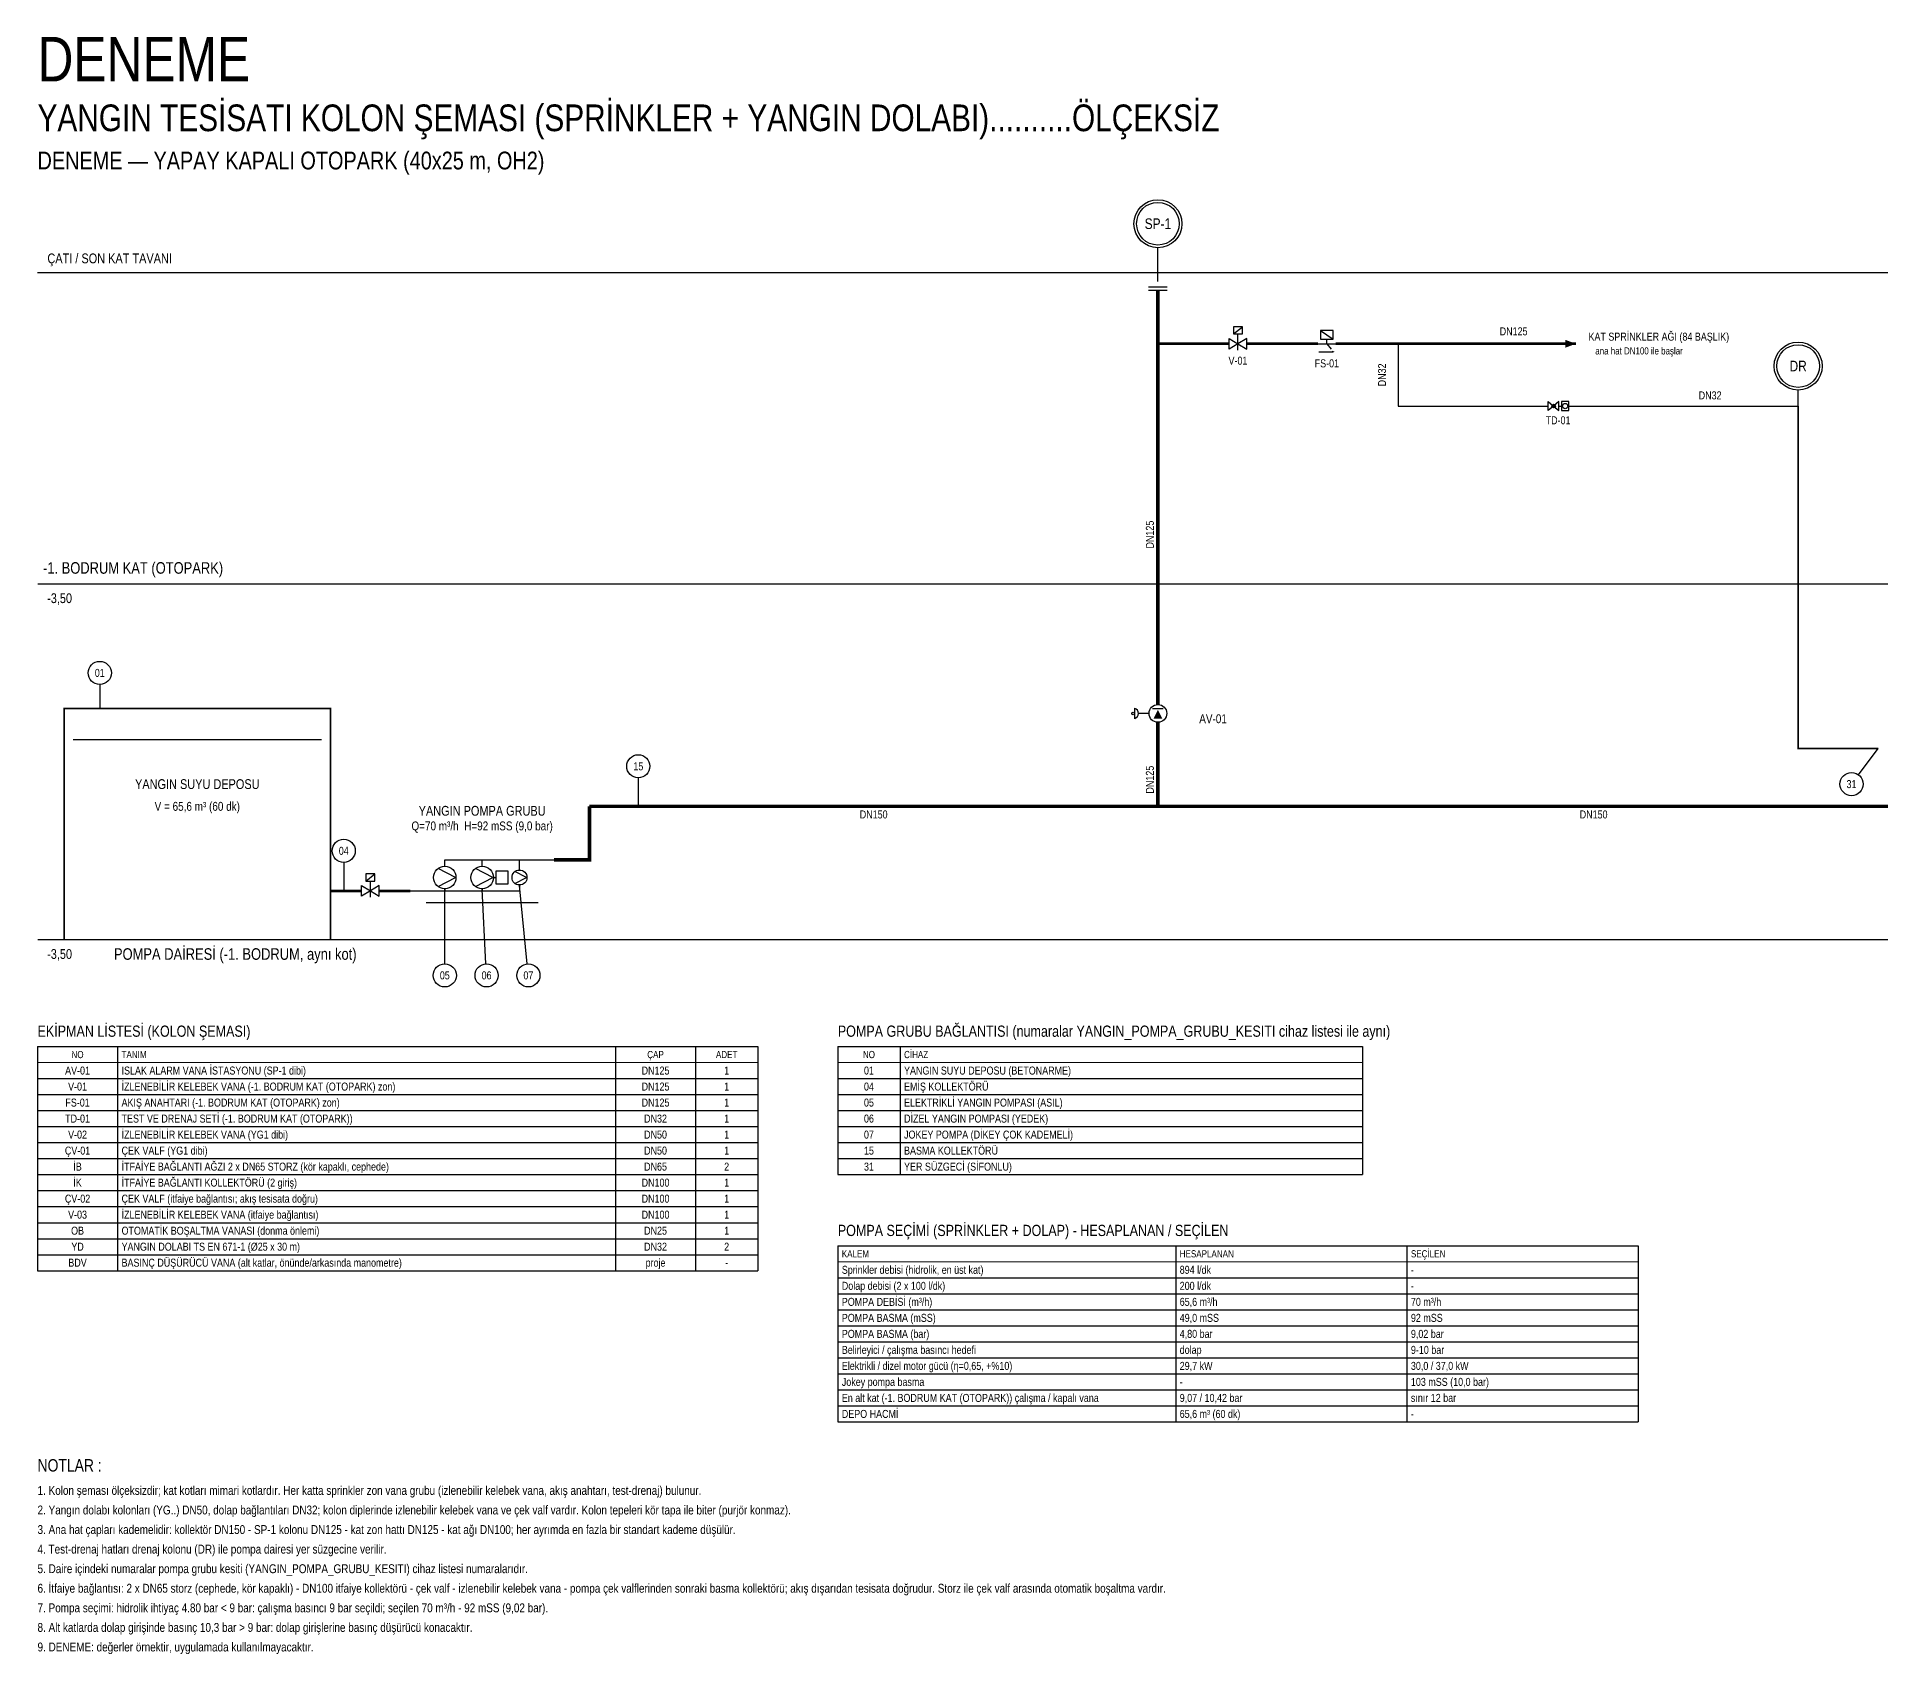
# Model space of a CAD drawing. Header units: centimetres. Extents: x -561 to 3670, y -1553 to 265.
# Drawn here: x -561 to 1512, y -1553 to 265 of the extents above; entities that cross this region are included whole.
import ezdxf
from ezdxf.enums import TextEntityAlignment as Align

# ---------------------------------------------------------------- set-up
doc = ezdxf.new("R2010")
doc.units = ezdxf.units.CM
doc.linetypes.add('DASHED', pattern=[1.524, 1.27, -0.254])
for name, color, linetype in [('ROTAS-YANGIN-ANA-BORU', 1, 'Continuous'), ('ROTAS-YANGIN-BASLIK', 7, 'Continuous'), ('ROTAS-YANGIN-DEPO', 5, 'Continuous'), ('ROTAS-YANGIN-DRENAJ', 8, 'DASHED'), ('ROTAS-YANGIN-NOT', 1, 'Continuous'), ('ROTAS-YANGIN-SEMA-BALON', 6, 'Continuous'), ('ROTAS-YANGIN-SEMA-CAP', 3, 'Continuous'), ('ROTAS-YANGIN-SEMA-KAT', 8, 'Continuous'), ('ROTAS-YANGIN-SEMA-KOT', 7, 'Continuous'), ('ROTAS-YANGIN-SEMA-NO', 1, 'Continuous'), ('ROTAS-YANGIN-SEMA-YAZI', 7, 'Continuous'), ('ROTAS-YANGIN-SEMBOL', 1, 'Continuous'), ('ROTAS-YANGIN-SPR-BORU', 140, 'Continuous'), ('ROTAS-YANGIN-TABLO', 7, 'Continuous')]:
    doc.layers.add(name, color=color, linetype=linetype)
doc.styles.add('ROTAS', font='arial.ttf')

# ---------------------------------------------------------------- blocks, each defined once
blk = doc.blocks.new('ROTAS-SMB-YANGIN-POMPA-SETI')
for p, q in [((-30, 9), (-30, 14.3)), ((-30, 14.3), (57.6, 14.3)), ((0, 9), (0, 14.3)), ((9, 0), (11, 0)), ((30, 6), (30, 14.3)), ((-57.6, -10.7), (30, -10.7)), ((-30, -9), (-30, -10.7)), ((0, -9), (0, -10.7)), ((30, -6), (30, -10.7)), ((-45, -20), (45, -20))]:
    blk.add_line(p, q)
for points in [[(-35.4, -7.2), (-21.45, 0), (-35.4, 7.2)], [(-5.4, -7.2), (8.55, 0), (-5.4, 7.2)], [(26.4, -4.8), (35.7, 0), (26.4, 4.8)]]:
    blk.add_lwpolyline(points)
blk.add_lwpolyline([(11, -5), (21, -5), (21, 5), (11, 5)], close=True)
for centre, radius in [((-30, 0), 9), ((0, 0), 9), ((30, 0), 6)]:
    blk.add_circle(centre, radius)
blk = doc.blocks.new('ROTAS-SMB-IZLENEBILIR-KELEBEK')
for p, q in [((-5, 11), (5, 19)), ((0, 7), (0, 11)), ((0, -7), (0, 7))]:
    blk.add_line(p, q)
for points in [[(-10, -6), (-10, 6), (0, 0)], [(-5, 11), (5, 11), (5, 19), (-5, 19)], [(10, -6), (10, 6), (0, 0)]]:
    blk.add_lwpolyline(points, close=True)
blk = doc.blocks.new('ROTAS-SMB-ISLAK-ALARM')
h = blk.add_hatch(color=256)
h.dxf.hatch_style = 1
h.paths.add_polyline_path([(-6, -5), (-6, 5), (4, 0)])
for p, q in [((-6, 26), (6, 26)), ((0, 10), (0, 22)), ((5, -6), (5, 6))]:
    blk.add_line(p, q)
for centre, radius in [((0, 28), 1.5), ((0, 0), 10)]:
    blk.add_circle(centre, radius)
blk.add_arc((0, 28), 6, 200, 340)
blk = doc.blocks.new('ROTAS-SMB-AKIS-ANAHTARI')
h = blk.add_hatch(color=256)
h.dxf.hatch_style = 1
h.paths.add_polyline_path([(9, -9), (5.8, -7.8), (5.8, -10.2)])
for p, q in [((-10, 0), (10, 0)), ((-7, 15), (7, 5)), ((0, 0), (0, 5)), ((0, 0), (5, -6)), ((-9, -9), (5.8, -9))]:
    blk.add_line(p, q)
blk.add_lwpolyline([(-7, 5), (7, 5), (7, 15), (-7, 15)], close=True)
blk = doc.blocks.new('ROTAS-SMB-AKIS-OKU')
h = blk.add_hatch(color=256)
h.dxf.hatch_style = 1
h.paths.add_polyline_path([(6, 0), (-6, 4.5), (-6, -4.5)])
blk = doc.blocks.new('ROTAS-SMB-TEST-DRENAJ')
h = blk.add_hatch(color=256)
h.dxf.hatch_style = 1
h.paths.add_polyline_path([(-3, 0), (-3.1, 0.6), (-3.4, 1.2), (-3.8, 1.6), (-4.4, 1.9), (-5, 2), (-5.6, 1.9), (-6.2, 1.6), (-6.6, 1.2), (-6.9, 0.6), (-7, 0), (-6.9, -0.6), (-6.6, -1.2), (-6.2, -1.6), (-5.6, -1.9), (-5, -2), (-4.4, -1.9), (-3.8, -1.6), (-3.4, -1.2), (-3.1, -0.6)])
blk.add_line((1, 0), (4, 0))
for points in [[(-11, -5), (-11, 5), (-5, 0)], [(1, -5), (1, 5), (-5, 0)], [(4, -5), (12, -5), (12, 5), (4, 5)]]:
    blk.add_lwpolyline(points, close=True)
for centre, radius in [((-5, 0), 2), ((8, 0), 3)]:
    blk.add_circle(centre, radius)
blk = doc.blocks.new('ROTAS-SMB-KOR-TAPA')
for p, q in [((0, -7), (0, 7)), ((2.5, -7), (2.5, 7))]:
    blk.add_line(p, q)
blk = doc.blocks.new('ROTAS-SMB-KOLON-NO')
for radius in [27, 24]:
    blk.add_circle((0, 0), radius)

msp = doc.modelspace()

# ---------------------------------------------------------------- linework, layer by layer
at = {"layer": 'ROTAS-YANGIN-ANA-BORU'}
for points, const_width in [([(20.64, -660), (60.64, -660), (60.64, -600)], 4), ([(60.64, -600), (700, -600)], 4), ([(700, -600), (1680, -600)], 4), ([(-230.64, -695), (-195.64, -695)], 3), ([(-175.64, -695), (-140.64, -695)], 3)]:
    msp.add_lwpolyline(points, dxfattribs=dict(at, const_width=const_width))
at = {"layer": 'ROTAS-YANGIN-DEPO'}
msp.add_lwpolyline([(-520, -525), (-240.64, -525)], dxfattribs=at)
at = {"layer": 'ROTAS-YANGIN-DRENAJ'}
for points in [[(970, -150), (1138, -150)], [(1162, -150), (1420, -150)]]:
    msp.add_lwpolyline(points, dxfattribs=at)
at = {"layer": 'ROTAS-YANGIN-DRENAJ', "const_width": 2}
msp.add_lwpolyline([(1420, -150), (1420, -535), (1510, -535)], dxfattribs=at)
at = {"layer": 'ROTAS-YANGIN-SEMA-BALON'}
for points in [[(700, -10), (700, 28)], [(1420, -170), (1420, -132)], [(-490, -463), (-490, -490)], [(1487.8, -564.6), (1510, -535)], [(115.64, -568), (115.64, -600)], [(-215.64, -663), (-215.64, -695)], [(-102, -777), (-102, -693)], [(-55.669, -777.017), (-60, -693)], [(-9.281, -777.063), (-18, -689)]]:
    msp.add_lwpolyline(points, dxfattribs=at)
for centre in [(-490, -450), (115.64, -555), (1480, -575), (-215.64, -650), (-102, -790), (-55, -790), (-8, -790)]:
    msp.add_circle(centre, 13, dxfattribs=at)
at = {"layer": 'ROTAS-YANGIN-SEMA-KAT'}
msp.add_lwpolyline([(-560, 0), (2910, 0)], dxfattribs=at)
at = {"layer": 'ROTAS-YANGIN-SEMA-KAT', "const_width": 1.5}
for points in [[(-560, -350), (2910, -350)], [(-560, -750), (2910, -750)]]:
    msp.add_lwpolyline(points, dxfattribs=at)
at = {"layer": 'ROTAS-YANGIN-SPR-BORU'}
for points, const_width in [([(700, -80), (700, -20)], 4), ([(700, -410), (700, -80)], 4), ([(700, -80), (780, -80)], 3), ([(800, -80), (880, -80)], 3), ([(900, -80), (1170, -80)], 3), ([(700, -485.5), (700, -410)], 4), ([(700, -600), (700, -505.5)], 4)]:
    msp.add_lwpolyline(points, dxfattribs=dict(at, const_width=const_width))
msp.add_lwpolyline([(970, -80), (970, -150)], dxfattribs=at)
at = {"layer": 'ROTAS-YANGIN-TABLO'}
for p, q in [((-560, -870), (-560, -1122)), ((-470, -870), (-470, -1122)), ((90, -870), (90, -1122)), ((180, -870), (180, -1122)), ((250, -870), (250, -1122)), ((340, -870), (340, -1014)), ((410, -870), (410, -1014)), ((930, -870), (930, -1014)), ((340, -1094), (340, -1292)), ((720, -1094), (720, -1292)), ((980, -1094), (980, -1292)), ((1240, -1094), (1240, -1292))]:
    msp.add_line(p, q, dxfattribs=at)
for points in [[(-560, -870), (250, -870)], [(340, -870), (930, -870)], [(-560, -906), (250, -906)], [(340, -906), (930, -906)], [(-560, -924), (250, -924)], [(340, -924), (930, -924)], [(-560, -942), (250, -942)], [(340, -942), (930, -942)], [(-560, -960), (250, -960)], [(340, -960), (930, -960)], [(-560, -978), (250, -978)], [(340, -978), (930, -978)], [(-560, -996), (250, -996)], [(-560, -1014), (250, -1014)], [(340, -996), (930, -996)], [(340, -1014), (930, -1014)], [(-560, -1032), (250, -1032)], [(-560, -1050), (250, -1050)], [(-560, -1068), (250, -1068)], [(-560, -1086), (250, -1086)], [(340, -1094), (1240, -1094)], [(-560, -1104), (250, -1104)], [(-560, -1122), (250, -1122)], [(340, -1130), (1240, -1130)], [(340, -1148), (1240, -1148)], [(340, -1166), (1240, -1166)], [(340, -1184), (1240, -1184)], [(340, -1202), (1240, -1202)], [(340, -1220), (1240, -1220)], [(340, -1238), (1240, -1238)], [(340, -1256), (1240, -1256)], [(340, -1274), (1240, -1274)], [(340, -1292), (1240, -1292)]]:
    msp.add_lwpolyline(points, dxfattribs=at)
at = {"layer": 'ROTAS-YANGIN-TABLO', "const_width": 1}
for points in [[(-560, -888), (250, -888)], [(340, -888), (930, -888)], [(340, -1112), (1240, -1112)]]:
    msp.add_lwpolyline(points, dxfattribs=at)

# ---------------------------------------------------------------- block references
at = {"layer": 'ROTAS-YANGIN-SEMBOL'}
for name, p in [('ROTAS-SMB-KOLON-NO', (700, 55)), ('ROTAS-SMB-IZLENEBILIR-KELEBEK', (790, -80)), ('ROTAS-SMB-AKIS-ANAHTARI', (890, -80)), ('ROTAS-SMB-KOLON-NO', (1420, -105)), ('ROTAS-SMB-TEST-DRENAJ', (1150, -150)), ('ROTAS-SMB-IZLENEBILIR-KELEBEK', (-185.64, -695))]:
    msp.add_blockref(name, p, dxfattribs=at)
at = {"layer": 'ROTAS-YANGIN-SEMBOL', "xscale": 1.5, "yscale": 1.5, "rotation": 90}
msp.add_blockref('ROTAS-SMB-KOR-TAPA', (700, -20), dxfattribs=at)
at = {"layer": 'ROTAS-YANGIN-SEMBOL', "rotation": 90}
msp.add_blockref('ROTAS-SMB-ISLAK-ALARM', (700, -495.5), dxfattribs=at)
at = {"layer": 'ROTAS-YANGIN-SEMBOL', "xscale": 1.4, "yscale": 1.4}
msp.add_blockref('ROTAS-SMB-YANGIN-POMPA-SETI', (-60, -680), dxfattribs=at)

# ---------------------------------------------------------------- texts
at = {"layer": 'ROTAS-YANGIN-BASLIK', "style": 'ROTAS', "width": 0.8}
for s, height, p in [('DENEME', 50, (-560, 200)), ('YANGIN TESİSATI KOLON ŞEMASI (SPRİNKLER + YANGIN DOLABI)..........ÖLÇEKSİZ', 30, (-560, 150)), ('DENEME — YAPAY KAPALI OTOPARK (40x25 m, OH2)', 20, (-560, 110))]:
    msp.add_text(s, height=height, dxfattribs=at).set_placement(p, align=Align.BOTTOM_LEFT)
at = {"layer": 'ROTAS-YANGIN-NOT', "style": 'ROTAS', "width": 0.8}
for s, height, p in [('NOTLAR :', 14, (-560, -1352)), ('1. Kolon şeması ölçeksizdir; kat kotları mimari kotlardır. Her katta sprinkler zon vana grubu (izlenebilir kelebek vana, akış anahtarı, test-drenaj) bulunur.', 10, (-560, -1377)), ('2. Yangın dolabı kolonları (YG..) DN50, dolap bağlantıları DN32; kolon diplerinde izlenebilir kelebek vana ve çek valf vardır. Kolon tepeleri kör tapa ile biter (purjör konmaz).', 10, (-560, -1399)), ('3. Ana hat çapları kademelidir: kollektör DN150 - SP-1 kolonu DN125 - kat zon hattı DN125 - kat ağı DN100; her ayrımda en fazla bir standart kademe düşülür.', 10, (-560, -1421)), ('4. Test-drenaj hatları drenaj kolonu (DR) ile pompa dairesi yer süzgecine verilir.', 10, (-560, -1443)), ('5. Daire içindeki numaralar pompa grubu kesiti (YANGIN_POMPA_GRUBU_KESITI) cihaz listesi numaralarıdır.', 10, (-560, -1465)), ('6. İtfaiye bağlantısı: 2 x DN65 storz (cephede, kör kapaklı) - DN100 itfaiye kollektörü - çek valf - izlenebilir kelebek vana - pompa çek valflerinden sonraki basma kollektörü; akış dışarıdan tesisata doğrudur. Storz ile çek valf arasında otomatik boşaltma vardır.', 10, (-560, -1487)), ('7. Pompa seçimi: hidrolik ihtiyaç 4.80 bar < 9 bar: çalışma basıncı 9 bar seçildi; seçilen 70 m³/h - 92 mSS (9,02 bar).', 10, (-560, -1509)), ('8. Alt katlarda dolap girişinde basınç 10,3 bar > 9 bar: dolap girişlerine basınç düşürücü konacaktır.', 10, (-560, -1531)), ('9. DENEME: değerler örnektir, uygulamada kullanılmayacaktır.', 10, (-560, -1553))]:
    msp.add_text(s, height=height, dxfattribs=at).set_placement(p, align=Align.BOTTOM_LEFT)
at = {"layer": 'ROTAS-YANGIN-SEMA-BALON', "style": 'ROTAS', "width": 0.8}
for s, p in [('01', (-490, -450)), ('15', (115.64, -555)), ('31', (1480, -575)), ('04', (-215.64, -650)), ('05', (-102, -790)), ('06', (-55, -790)), ('07', (-8, -790))]:
    msp.add_text(s, height=9, dxfattribs=at).set_placement(p, align=Align.MIDDLE_CENTER)
at = {"layer": 'ROTAS-YANGIN-SEMA-NO', "style": 'ROTAS', "width": 0.8}
for s, p in [('SP-1', (700, 55)), ('DR', (1420, -105))]:
    msp.add_text(s, height=12, dxfattribs=at).set_placement(p, align=Align.MIDDLE_CENTER)
at = {"layer": 'ROTAS-YANGIN-TABLO', "style": 'ROTAS', "width": 0.8}
for s, p in [('EKİPMAN LİSTESİ (KOLON ŞEMASI)', (-560, -862.8)), ('POMPA GRUBU BAĞLANTISI (numaralar YANGIN_POMPA_GRUBU_KESITI cihaz listesi ile aynı)', (340, -862.8)), ('POMPA SEÇİMİ (SPRİNKLER + DOLAP) - HESAPLANAN / SEÇİLEN', (340, -1086.8))]:
    msp.add_text(s, height=12.6, dxfattribs=at).set_placement(p, align=Align.BOTTOM_LEFT)
for s, height, p in [('NO', 8.1, (-515, -879)), ('ÇAP', 8.1, (135, -879)), ('ADET', 8.1, (215, -879)), ('NO', 8.1, (375, -879)), ('AV-01', 9, (-515, -897)), ('V-01', 9, (-515, -915)), ('DN125', 9, (135, -897)), ('DN125', 9, (135, -915)), ('1', 9, (215, -897)), ('1', 9, (215, -915)), ('01', 9, (375, -897)), ('04', 9, (375, -915)), ('FS-01', 9, (-515, -933)), ('DN125', 9, (135, -933)), ('1', 9, (215, -933)), ('05', 9, (375, -933)), ('TD-01', 9, (-515, -951)), ('DN32', 9, (135, -951)), ('1', 9, (215, -951)), ('06', 9, (375, -951)), ('V-02', 9, (-515, -969)), ('DN50', 9, (135, -969)), ('1', 9, (215, -969)), ('07', 9, (375, -969)), ('ÇV-01', 9, (-515, -987)), ('DN50', 9, (135, -987)), ('1', 9, (215, -987)), ('15', 9, (375, -987)), ('İB', 9, (-515, -1005)), ('DN65', 9, (135, -1005)), ('2', 9, (215, -1005)), ('31', 9, (375, -1005)), ('ÇV-02', 9, (-515, -1041)), ('İK', 9, (-515, -1023)), ('DN100', 9, (135, -1023)), ('DN100', 9, (135, -1041)), ('1', 9, (215, -1023)), ('V-03', 9, (-515, -1059)), ('DN100', 9, (135, -1059)), ('1', 9, (215, -1041)), ('1', 9, (215, -1059)), ('OB', 9, (-515, -1077)), ('DN25', 9, (135, -1077)), ('1', 9, (215, -1077)), ('YD', 9, (-515, -1095)), ('DN32', 9, (135, -1095)), ('2', 9, (215, -1095)), ('BDV', 9, (-515, -1113)), ('proje', 9, (135, -1113)), ('-', 9, (215, -1113))]:
    msp.add_text(s, height=height, dxfattribs=at).set_placement(p, align=Align.MIDDLE_CENTER)
for s, height, p in [('TANIM', 8.1, (-465.5, -879)), ('ISLAK ALARM VANA İSTASYONU (SP-1 dibi)', 9, (-465.5, -897)), ('CİHAZ', 8.1, (414.5, -879)), ('İZLENEBİLİR KELEBEK VANA (-1. BODRUM KAT (OTOPARK) zon)', 9, (-465.5, -915)), ('YANGIN SUYU DEPOSU (BETONARME)', 9, (414.5, -897)), ('EMİŞ KOLLEKTÖRÜ', 9, (414.5, -915)), ('AKIŞ ANAHTARI (-1. BODRUM KAT (OTOPARK) zon)', 9, (-465.5, -933)), ('ELEKTRİKLİ YANGIN POMPASI (ASIL)', 9, (414.5, -933)), ('TEST VE DRENAJ SETİ (-1. BODRUM KAT (OTOPARK))', 9, (-465.5, -951)), ('DİZEL YANGIN POMPASI (YEDEK)', 9, (414.5, -951)), ('İZLENEBİLİR KELEBEK VANA (YG1 dibi)', 9, (-465.5, -969)), ('JOKEY POMPA (DİKEY ÇOK KADEMELİ)', 9, (414.5, -969)), ('ÇEK VALF (YG1 dibi)', 9, (-465.5, -987)), ('BASMA KOLLEKTÖRÜ', 9, (414.5, -987)), ('İTFAİYE BAĞLANTI AĞZI 2 x DN65 STORZ (kör kapaklı, cephede)', 9, (-465.5, -1005)), ('YER SÜZGECİ (SİFONLU)', 9, (414.5, -1005)), ('ÇEK VALF (itfaiye bağlantısı; akış tesisata doğru)', 9, (-465.5, -1041)), ('İTFAİYE BAĞLANTI KOLLEKTÖRÜ (2 giriş)', 9, (-465.5, -1023)), ('İZLENEBİLİR KELEBEK VANA (itfaiye bağlantısı)', 9, (-465.5, -1059)), ('OTOMATİK BOŞALTMA VANASI (donma önlemi)', 9, (-465.5, -1077)), ('YANGIN DOLABI TS EN 671-1 (Ø25 x 30 m)', 9, (-465.5, -1095)), ('SEÇİLEN', 8.1, (984.5, -1103)), ('BASINÇ DÜŞÜRÜCÜ VANA (alt katlar, önünde/arkasında manometre)', 9, (-465.5, -1113)), ('Sprinkler debisi (hidrolik, en üst kat)', 9, (344.5, -1121)), ('KALEM', 8.1, (344.5, -1103)), ('894 l/dk', 9, (724.5, -1121)), ('HESAPLANAN', 8.1, (724.5, -1103)), ('Dolap debisi (2 x 100 l/dk)', 9, (344.5, -1139)), ('200 l/dk', 9, (724.5, -1139)), ('-', 9, (984.5, -1121)), ('-', 9, (984.5, -1139)), ('POMPA DEBİSİ (m³/h)', 9, (344.5, -1157)), ('65,6 m³/h', 9, (724.5, -1157)), ('70 m³/h', 9, (984.5, -1157)), ('POMPA BASMA (mSS)', 9, (344.5, -1175)), ('49,0 mSS', 9, (724.5, -1175)), ('92 mSS', 9, (984.5, -1175)), ('POMPA BASMA (bar)', 9, (344.5, -1193)), ('4,80 bar', 9, (724.5, -1193)), ('9,02 bar', 9, (984.5, -1193)), ('Belirleyici / çalışma basıncı hedefi', 9, (344.5, -1211)), ('dolap', 9, (724.5, -1211)), ('9-10 bar', 9, (984.5, -1211)), ('Jokey pompa basma', 9, (344.5, -1247)), ('Elektrikli / dizel motor gücü (η=0,65, +%10)', 9, (344.5, -1229)), ('29,7 kW', 9, (724.5, -1229)), ('30,0 / 37,0 kW', 9, (984.5, -1229)), ('103 mSS (10,0 bar)', 9, (984.5, -1247)), ('En alt kat (-1. BODRUM KAT (OTOPARK)) çalışma / kapalı vana', 9, (344.5, -1265)), ('-', 9, (724.5, -1247)), ('9,07 / 10,42 bar', 9, (724.5, -1265)), ('sınır 12 bar', 9, (984.5, -1265)), ('DEPO HACMİ', 9, (344.5, -1283)), ('65,6 m³ (60 dk)', 9, (724.5, -1283)), ('-', 9, (984.5, -1283))]:
    msp.add_text(s, height=height, dxfattribs=at).set_placement(p, align=Align.MIDDLE_LEFT)

# ---------------------------------------------------------------- wipeouts: each hides what was drawn before it
for points in [[(945.925, -128.32), (958.075, -128.32), (958.075, -101.68), (945.925, -101.68)], [(744, -508.25), (780, -508.25), (780, -494.75), (744, -494.75)], [(-125.56, -612.425), (5.56, -612.425), (5.56, -597.575), (-125.56, -597.575)]]:
    msp.add_wipeout(points)

# ---------------------------------------------------------------- next in the draw order: texts
at = {"layer": 'ROTAS-YANGIN-SEMA-CAP', "style": 'ROTAS', "width": 0.8}
msp.add_text('DN32', height=9, rotation=90, dxfattribs=at).set_placement((952, -115), align=Align.MIDDLE_CENTER)
at = {"layer": 'ROTAS-YANGIN-SEMA-NO', "style": 'ROTAS', "width": 0.8}
msp.add_text('AV-01', height=10, dxfattribs=at).set_placement((762, -501.5), align=Align.MIDDLE_CENTER)
at = {"layer": 'ROTAS-YANGIN-SEMA-YAZI', "style": 'ROTAS', "width": 0.8}
msp.add_text('YANGIN POMPA GRUBU', height=11, dxfattribs=at).set_placement((-60, -605), align=Align.MIDDLE_CENTER)

# ---------------------------------------------------------------- next in the draw order: wipeouts: each hides what was drawn before it
for points in [[(-555, 8.575), (-402.76, 8.575), (-402.76, 23.425), (-555, 23.425)], [(1083.8, -72.075), (1116.2, -72.075), (1116.2, -59.925), (1083.8, -59.925)], [(1178, -78.075), (1348.64, -78.075), (1348.64, -65.925), (1178, -65.925)], [(776.68, -105.075), (803.32, -105.075), (803.32, -92.925), (776.68, -92.925)], [(873.8, -108.075), (906.2, -108.075), (906.2, -95.925), (873.8, -95.925)], [(1307.68, -144.075), (1334.32, -144.075), (1334.32, -131.925), (1307.68, -131.925)], [(1133.8, -172.075), (1166.2, -172.075), (1166.2, -159.925), (1133.8, -159.925)], [(684.85, -310.7), (697, -310.7), (697, -278.3), (684.85, -278.3)], [(-555, -340.775), (-350.12, -340.775), (-350.12, -323.225), (-555, -323.225)], [(-555, -373.425), (-515.4, -373.425), (-515.4, -358.575), (-555, -358.575)], [(684.85, -586.2), (697, -586.2), (697, -553.8), (684.85, -553.8)], [(364.12, -615.15), (396.52, -615.15), (396.52, -603), (364.12, -603)], [(1173.8, -615.15), (1206.2, -615.15), (1206.2, -603), (1173.8, -603)], [(-555, -773.425), (-515.4, -773.425), (-515.4, -758.575), (-555, -758.575)], [(-490, -774.775), (-185.28, -774.775), (-185.28, -757.225), (-490, -757.225)]]:
    msp.add_wipeout(points)

# ---------------------------------------------------------------- next in the draw order: linework, layer by layer
at = {"layer": 'ROTAS-YANGIN-DEPO', "const_width": 2}
msp.add_lwpolyline([(-530, -750), (-530, -490), (-230.64, -490), (-230.64, -750)], dxfattribs=at)

# ---------------------------------------------------------------- next in the draw order: texts
at = {"layer": 'ROTAS-YANGIN-SEMA-CAP', "style": 'ROTAS', "width": 0.8}
for s, p in [('DN125', (1100, -66)), ('DN32', (1321, -138)), ('DN150', (380.32, -609.075)), ('DN150', (1190, -609.075))]:
    msp.add_text(s, height=9, dxfattribs=at).set_placement(p, align=Align.MIDDLE_CENTER)
for p in [(690.925, -294.5), (690.925, -570)]:
    msp.add_text('DN125', height=9, rotation=90, dxfattribs=at).set_placement(p, align=Align.MIDDLE_CENTER)
at = {"layer": 'ROTAS-YANGIN-SEMA-KOT', "style": 'ROTAS', "width": 0.8}
for s, height, p in [('ÇATI / SON KAT TAVANI', 11, (-478.88, 16)), ('-1. BODRUM KAT (OTOPARK)', 13, (-452.56, -332)), ('-3,50', 11, (-535.2, -366)), ('-3,50', 11, (-535.2, -766)), ('POMPA DAİRESİ (-1. BODRUM, aynı kot)', 13, (-337.64, -766))]:
    msp.add_text(s, height=height, dxfattribs=at).set_placement(p, align=Align.MIDDLE_CENTER)
at = {"layer": 'ROTAS-YANGIN-SEMA-NO', "style": 'ROTAS', "width": 0.8}
for s, p in [('V-01', (790, -99)), ('FS-01', (890, -102)), ('TD-01', (1150, -166))]:
    msp.add_text(s, height=9, dxfattribs=at).set_placement(p, align=Align.MIDDLE_CENTER)
at = {"layer": 'ROTAS-YANGIN-SEMA-YAZI', "style": 'ROTAS', "width": 0.8}
msp.add_text('KAT SPRİNKLER AĞI (84 BAŞLIK)', height=9, dxfattribs=at).set_placement((1263.32, -72), align=Align.MIDDLE_CENTER)

# ---------------------------------------------------------------- next in the draw order: wipeouts: each hides what was drawn before it
msp.add_wipeout([(-154.8, -628.75), (34.8, -628.75), (34.8, -615.25), (-154.8, -615.25)])

# ---------------------------------------------------------------- next in the draw order: texts
msp.add_text('Q=70 m³/h  H=92 mSS (9,0 bar)', height=10, dxfattribs=at).set_placement((-60, -622), align=Align.MIDDLE_CENTER)

# ---------------------------------------------------------------- next in the draw order: wipeouts: each hides what was drawn before it
for points in [[(1178, -93.4), (1304.08, -93.4), (1304.08, -82.6), (1178, -82.6)], [(-445.88, -582.425), (-314.76, -582.425), (-314.76, -567.575), (-445.88, -567.575)], [(-443.12, -606.75), (-317.52, -606.75), (-317.52, -593.25), (-443.12, -593.25)]]:
    msp.add_wipeout(points)

# ---------------------------------------------------------------- next in the draw order: block references
at = {"layer": 'ROTAS-YANGIN-SEMBOL'}
msp.add_blockref('ROTAS-SMB-AKIS-OKU', (1164, -80), dxfattribs=at)

# ---------------------------------------------------------------- next in the draw order: texts
at = {"layer": 'ROTAS-YANGIN-DEPO', "style": 'ROTAS', "width": 0.8}
for s, height, p in [('YANGIN SUYU DEPOSU', 11, (-380.32, -575)), ('V = 65,6 m³ (60 dk)', 10, (-380.32, -600))]:
    msp.add_text(s, height=height, dxfattribs=at).set_placement(p, align=Align.MIDDLE_CENTER)
at = {"layer": 'ROTAS-YANGIN-SEMA-YAZI', "style": 'ROTAS', "width": 0.8}
msp.add_text('ana hat DN100 ile başlar', height=8, dxfattribs=at).set_placement((1241.04, -88), align=Align.MIDDLE_CENTER)

doc.saveas('drawing.dxf')
